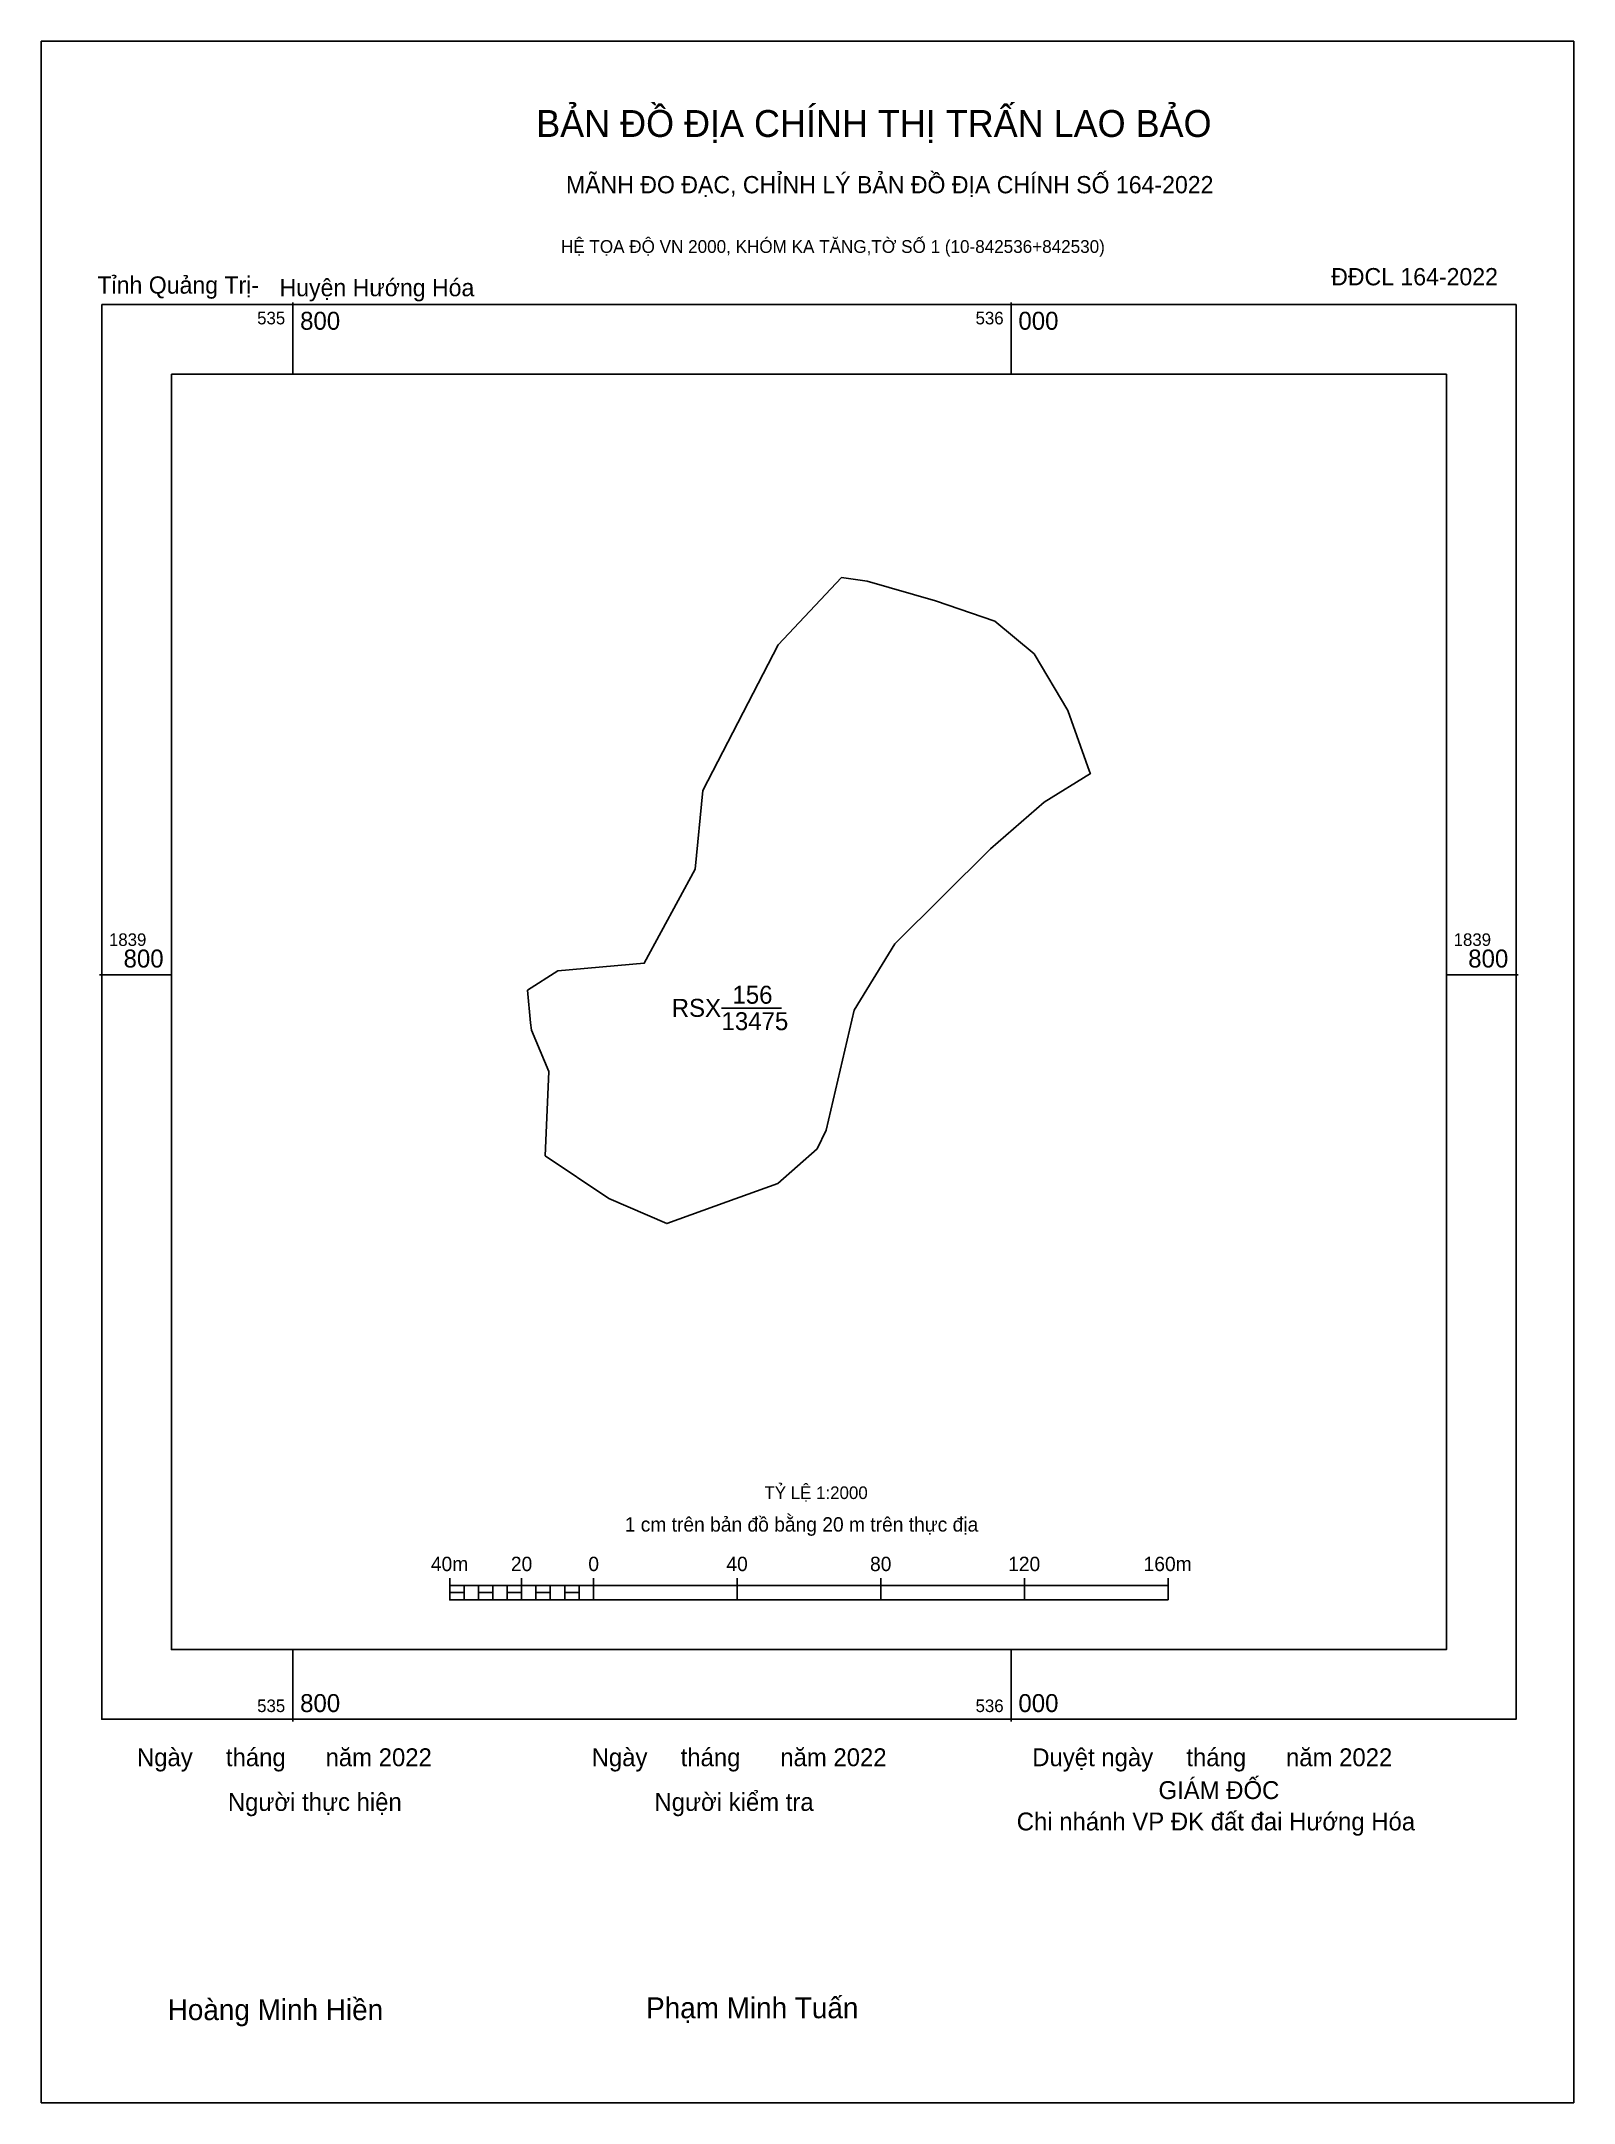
# Model space of a CAD drawing. Extents: x 534084 to 536157, y 1837495 to 1840060.
# Drawn here: x 535730 to 536157, y 1839486 to 1840060 of the extents above.
import ezdxf

# ---------------------------------------------------------------- set-up
doc = ezdxf.new("R2010")
doc.units = 0
for name, color, linetype in [('Level 10', 7, 'Continuous'), ('Level 13', 7, 'Continuous'), ('Level 15', 7, 'Continuous'), ('Level 6', 7, 'Continuous'), ('Level 62', 7, 'Continuous'), ('Level 63', 7, 'Continuous'), ('Level 9', 7, 'Continuous')]:
    doc.layers.add(name, color=color, linetype=linetype)

msp = doc.modelspace()

# ---------------------------------------------------------------- linework, layer by layer
at = {"layer": 'Level 10'}
msp.add_lwpolyline([(535952.75, 1839910.56), (535959.92, 1839909.52), (535978.92, 1839904.1), (535995.48, 1839898.42), (536006.38, 1839889.27), (536015.79, 1839873.53), (536021.76, 1839856.54), (536022.05, 1839855.96), (536009.18, 1839848), (535994.24, 1839835.05), (535967.62, 1839808.62), (535956.28, 1839790.12), (535948.44, 1839756.72), (535945.95, 1839751.52), (535934.97, 1839741.89), (535920.79, 1839736.75), (535904.08, 1839730.7), (535887.93, 1839737.72), (535870.25, 1839749.6), (535871.3, 1839773.08), (535866.39, 1839784.56), (535866.18, 1839786.64), (535865.28, 1839795.67), (535873.8, 1839801.11), (535897.83, 1839803.17), (535911.96, 1839829.38), (535914.15, 1839851.25), (535935.08, 1839891.82)], close=True, dxfattribs=at)
at = {"layer": 'Level 13'}
msp.add_line((535919.29, 1839790.66), (535936.05, 1839790.66), dxfattribs=at)
at = {"layer": 'Level 15'}
msp.add_lwpolyline([(535729.92, 1840059.83), (536156.63, 1840059.83), (536156.63, 1839486), (535729.92, 1839486)], close=True, dxfattribs=at)
at = {"layer": 'Level 62'}
msp.add_lwpolyline([(535766.15, 1839967.15), (536121.18, 1839967.15), (536121.18, 1839612.13), (535766.15, 1839612.13)], close=True, dxfattribs=at)
at = {"layer": 'Level 63'}
for p, q in [((535800, 1839987.15), (535800, 1839967.15)), ((536000, 1839987.15), (536000, 1839967.15)), ((535746.15, 1839800), (535766.15, 1839800)), ((536121.18, 1839800), (536141.18, 1839800)), ((535843.67, 1839631.99), (535843.67, 1839625.99)), ((535843.67, 1839629.99), (536043.67, 1839629.99)), ((535847.67, 1839629.99), (535847.67, 1839625.99)), ((535851.67, 1839629.99), (535851.67, 1839625.99)), ((535855.67, 1839629.99), (535855.67, 1839625.99)), ((535859.67, 1839629.99), (535859.67, 1839625.99)), ((535863.67, 1839631.99), (535863.67, 1839625.99)), ((535863.67, 1839629.99), (535863.67, 1839625.99)), ((535867.67, 1839629.99), (535867.67, 1839625.99)), ((535871.67, 1839629.99), (535871.67, 1839625.99)), ((535875.67, 1839629.99), (535875.67, 1839625.99)), ((535879.67, 1839629.99), (535879.67, 1839625.99)), ((535883.67, 1839631.99), (535883.67, 1839625.99)), ((535883.67, 1839629.99), (535883.67, 1839625.99)), ((535923.67, 1839631.99), (535923.67, 1839625.99)), ((535963.67, 1839631.99), (535963.67, 1839625.99)), ((536003.67, 1839631.99), (536003.67, 1839625.99)), ((536043.67, 1839631.99), (536043.67, 1839625.99)), ((535843.67, 1839625.99), (536043.67, 1839625.99)), ((535800, 1839612.13), (535800, 1839592.13)), ((536000, 1839612.13), (536000, 1839592.13))]:
    msp.add_line(p, q, dxfattribs=at)
for points in [[(535746.78, 1839986.52), (536140.55, 1839986.52), (536140.55, 1839592.75), (535746.78, 1839592.75)], [(535843.67, 1839627.99), (535847.67, 1839627.99), (535847.67, 1839625.99), (535843.67, 1839625.99)], [(535843.67, 1839627.99), (535847.67, 1839627.99), (535847.67, 1839625.99), (535843.67, 1839625.99)], [(535851.67, 1839627.99), (535855.67, 1839627.99), (535855.67, 1839625.99), (535851.67, 1839625.99)], [(535859.67, 1839627.99), (535863.67, 1839627.99), (535863.67, 1839625.99), (535859.67, 1839625.99)], [(535867.67, 1839627.99), (535871.67, 1839627.99), (535871.67, 1839625.99), (535867.67, 1839625.99)], [(535875.67, 1839627.99), (535879.67, 1839627.99), (535879.67, 1839625.99), (535875.67, 1839625.99)]]:
    msp.add_lwpolyline(points, close=True, dxfattribs=at)

# ---------------------------------------------------------------- texts
at = {"layer": 'Level 13'}
for s, p in [('156', (535922.38, 1839791.92)), ('RSX', (535905.46, 1839788.27)), ('13475', (535919.33, 1839784.56))]:
    msp.add_text(s, height=5, dxfattribs=at).set_placement(p)
at = {"layer": 'Level 6'}
msp.add_text('TỶ LỆ 1:2000', height=3.5158, dxfattribs=at).set_placement((535931.29, 1839654.05))
at = {"layer": 'Level 63'}
for s, height, p in [('BẢN ĐỒ ĐỊA CHÍNH THỊ TRẤN LAO BẢO', 7.4873, (535867.74, 1840033.19)), ('MÃNH ĐO ĐẠC, CHỈNH LÝ BẢN ĐỒ ĐỊA CHÍNH SỐ 164-2022', 4.8044, (535876.02, 1840017.5)), ('HỆ TỌA ĐỘ VN 2000, KHÓM KA TĂNG,TỜ SỐ 1 (10-842536+842530)', 3.5565, (535874.63, 1840000.91)), ('535', 3.5, (535790.04, 1839981.02)), ('800', 5, (535802, 1839979.52)), ('536', 3.5, (535990.07, 1839981.02)), ('000', 5, (536002, 1839979.52)), ('1839', 3.5, (535748.78, 1839808)), ('1839', 3.5, (536123.18, 1839808)), ('800', 5, (535752.84, 1839802)), ('800', 5, (536127.24, 1839802)), ('1 cm trên bản đồ bằng 20 m trên thực địa', 4, (535892.38, 1839644.99)), ('40m', 4, (535838.41, 1839633.99)), ('20', 4, (535860.69, 1839633.99)), ('0', 4, (535882.25, 1839633.99)), ('40', 4, (535920.69, 1839633.99)), ('80', 4, (535960.69, 1839633.99)), ('120', 4, (535999.14, 1839633.99)), ('160m', 4, (536036.86, 1839633.99)), ('535', 3.5, (535790.04, 1839594.75)), ('800', 5, (535802, 1839594.75)), ('536', 3.5, (535990.07, 1839594.75)), ('000', 5, (536002, 1839594.75)), ('Ngày     tháng      năm 2022', 4.9766, (535756.56, 1839579.68)), ('Ngày     tháng      năm 2022', 4.9766, (535883.17, 1839579.68)), ('Duyệt ngày     tháng      năm 2022', 4.9766, (536005.85, 1839579.68)), ('Người thực hiện', 4.9766, (535781.89, 1839567.24)), ('Người kiểm tra', 4.9766, (535900.67, 1839567.24)), ('GIÁM ĐỐC', 4.977, (536041, 1839570.54)), ('Chi nhánh VP ĐK đất đai Hướng Hóa', 4.9766, (536001.53, 1839561.81)), ('Hoàng Minh Hiền', 5.8048, (535765.14, 1839509.01)), ('Phạm Minh Tuấn', 5.8048, (535898.34, 1839509.53))]:
    msp.add_text(s, height=height, dxfattribs=at).set_placement(p)
at = {"layer": 'Level 9'}
for s, p in [('Tỉnh Quảng Trị-', (535745.58, 1839989.57)), ('Huyện Hướng Hóa', (535796.28, 1839988.85)), ('ĐĐCL 164-2022', (536089.08, 1839991.89))]:
    msp.add_text(s, height=4.8044, dxfattribs=at).set_placement(p)

doc.saveas('drawing.dxf')
